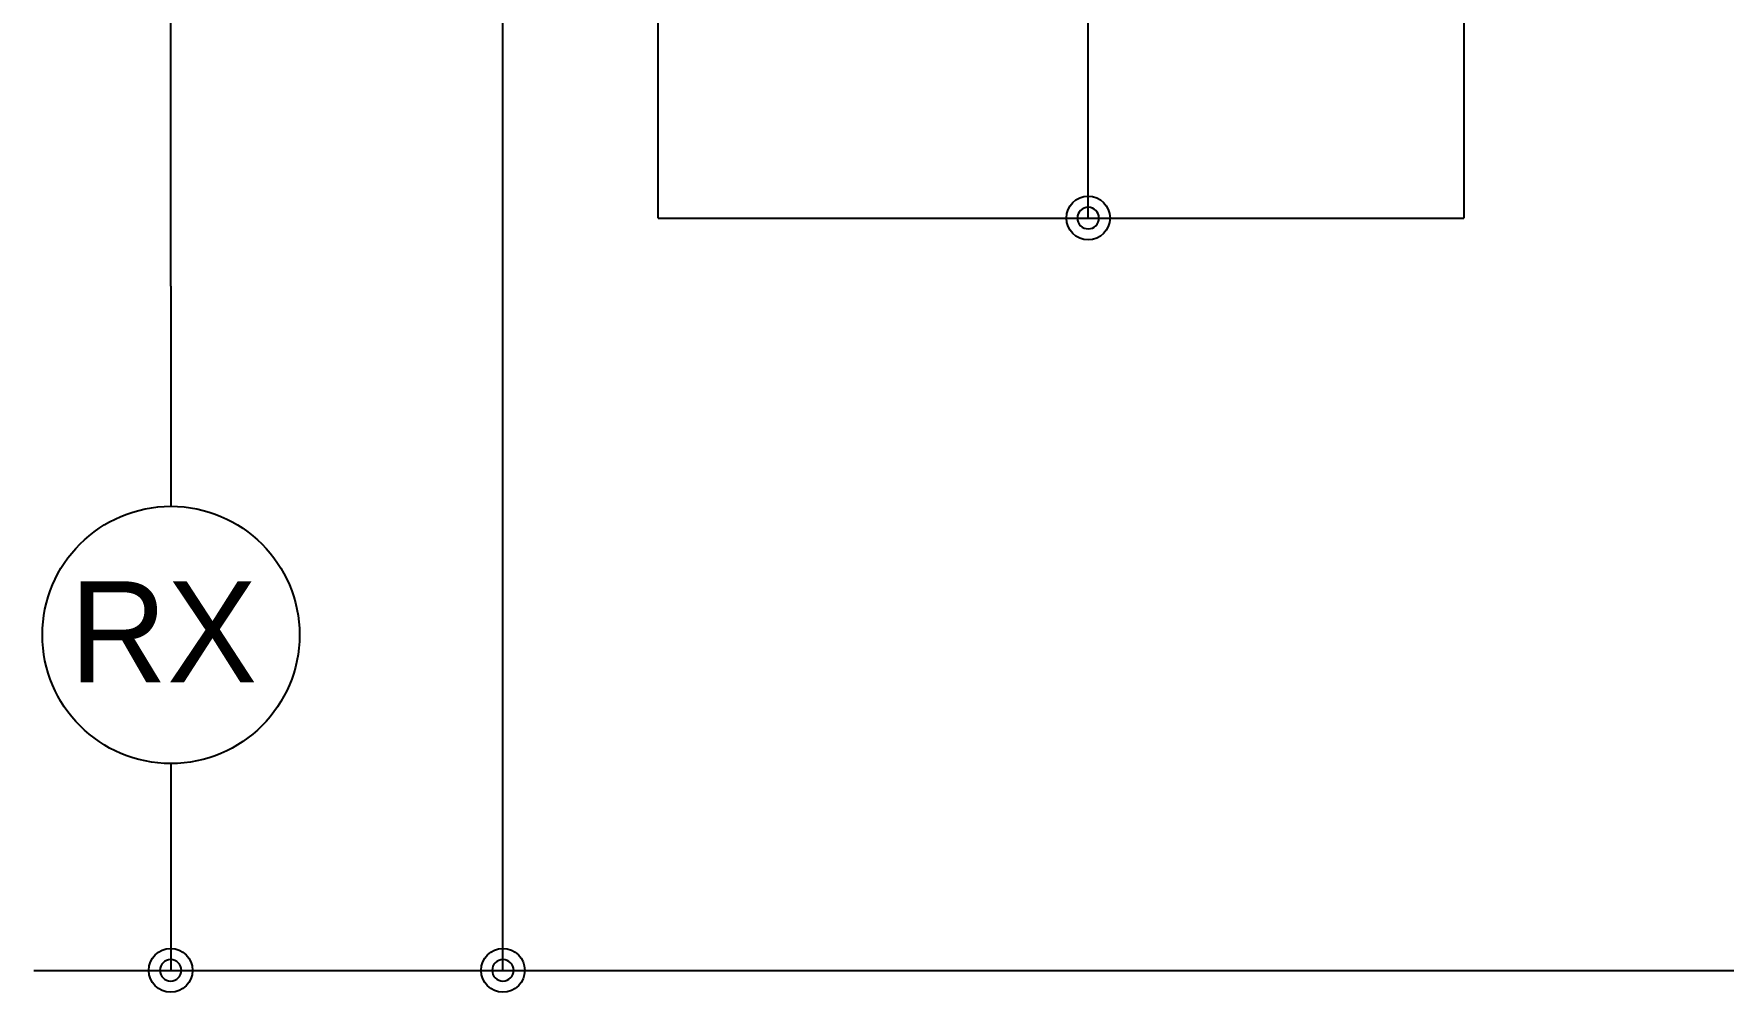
# Model space of a CAD drawing. Header units: millimetres. Extents: x 29 to 409, y 30 to 301.
# Drawn here: x 280.5 to 342.4, y 123.7 to 158.8 of the extents above; entities that cross this region are included whole.
import ezdxf

# ---------------------------------------------------------------- set-up
doc = ezdxf.new("R2010")
doc.units = ezdxf.units.MM
doc.layers.add('4', color=133, linetype='Continuous')
doc.layers.add('ASHADE', color=7, linetype='Continuous')
doc.styles.add('ghs', font='NGULIM.TTF')

msp = doc.modelspace()

# ---------------------------------------------------------------- linework, layer by layer
for p, q in [((285.509, 149.516), (285.509, 211.742)), ((297.677, 124.466), (297.677, 164.265)), ((303.363, 152.011), (303.363, 164.265)), ((319.114, 152.011), (319.114, 164.265))]:
    msp.add_line(p, q)
at = {"layer": '4', "color": 0}
msp.add_line((303.363, 152.011), (332.872, 152.011), dxfattribs=at)
for centre in [(319.114, 152.011), (285.509, 124.466), (297.677, 124.466)]:
    msp.add_circle(centre, 0.8, dxfattribs=at)
at = {"layer": 'ASHADE', "ltscale": 2}
for p, q in [((332.872, 236.123), (332.872, 152.011)), ((285.509, 149.516), (285.509, 141.456)), ((285.509, 132.038), (285.509, 124.466)), ((280.495, 124.466), (374.065, 124.466))]:
    msp.add_line(p, q, dxfattribs=at)
msp.add_circle((285.518, 136.747), 4.709, dxfattribs=at)
for centre, start, end in [((319.114, 152.011), 0, 180), ((319.114, 152.011), 180, 0), ((285.509, 124.466), 0, 180), ((285.509, 124.466), 180, 0), ((297.677, 124.466), 0, 180), ((297.677, 124.466), 180, 0)]:
    msp.add_arc(centre, 0.395, start, end, dxfattribs=at)

# ---------------------------------------------------------------- texts
at = {"layer": 'ASHADE', "ltscale": 2, "style": 'ghs'}
msp.add_text('RX', height=3.6985, dxfattribs=at).set_placement((281.804, 135.011))

doc.saveas('drawing.dxf')
